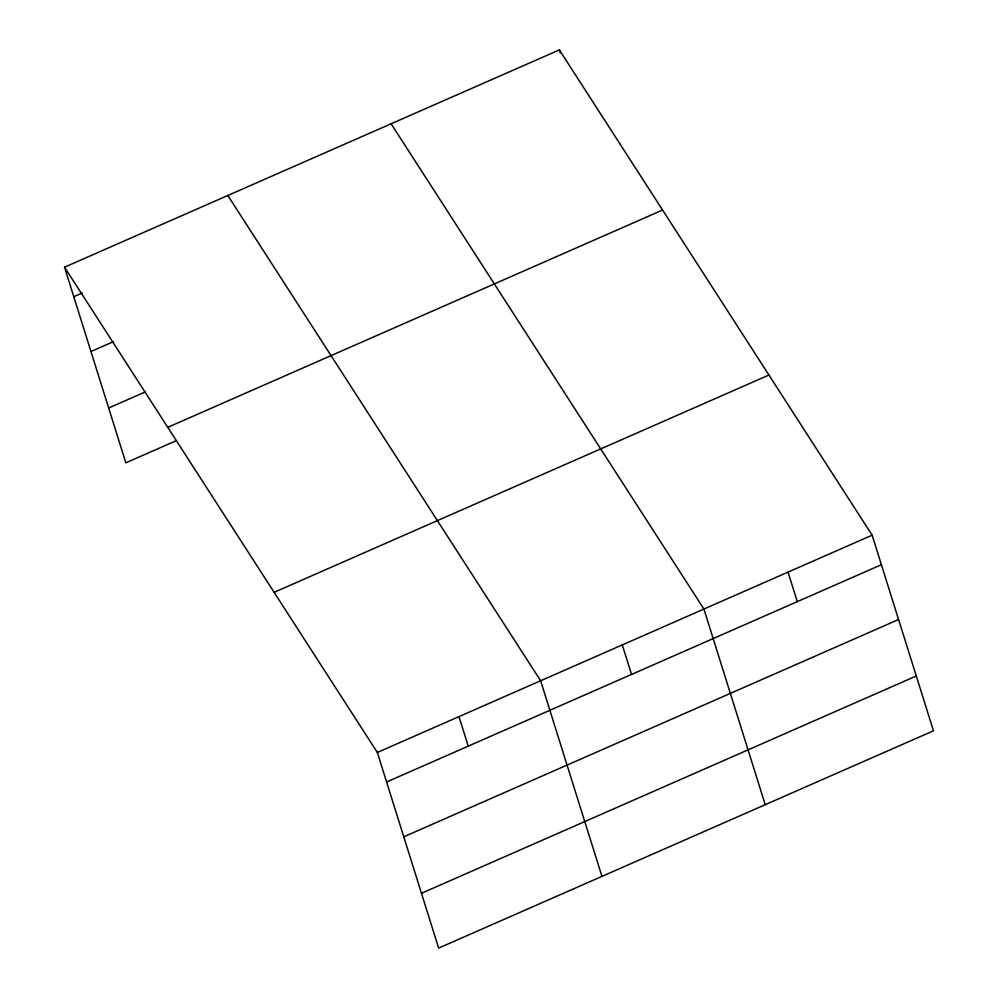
<?xml version="1.0" encoding="UTF-8"?>
<svg xmlns="http://www.w3.org/2000/svg" width="998" height="998" viewBox="0 0 998 998"><rect width="100%" height="100%" fill="white"/><g stroke="black" fill="none" stroke-linecap="round" stroke-linejoin="round"><path stroke-width="1.5" d="M64.533 267.19L559.354 49.9L872.152 535.178L933.467 730.81L438.646 948.1L377.344 752.467L64.533 267.19L125.848 462.823L176.521 440.567M73.79 296.705L82.235 293M90.968 351.521L113.485 341.64M108.67 408.007L145.259 391.927M167.764 427.331L662.572 210.042M274.113 592.325L768.934 375.036M377.344 752.467L872.152 535.178M386.6 781.995L881.409 564.706M403.778 836.811L898.587 619.521M421.468 893.285L916.289 675.995M391.116 123.777L703.927 609.054L765.229 804.687M227.818 195.483L540.629 680.761L601.944 876.394M788.033 572.116L797.29 601.644M559.354 49.9L560.277 52.857M622.278 644.908L631.534 674.436M458.993 716.614L468.237 746.142"/></g></svg>
